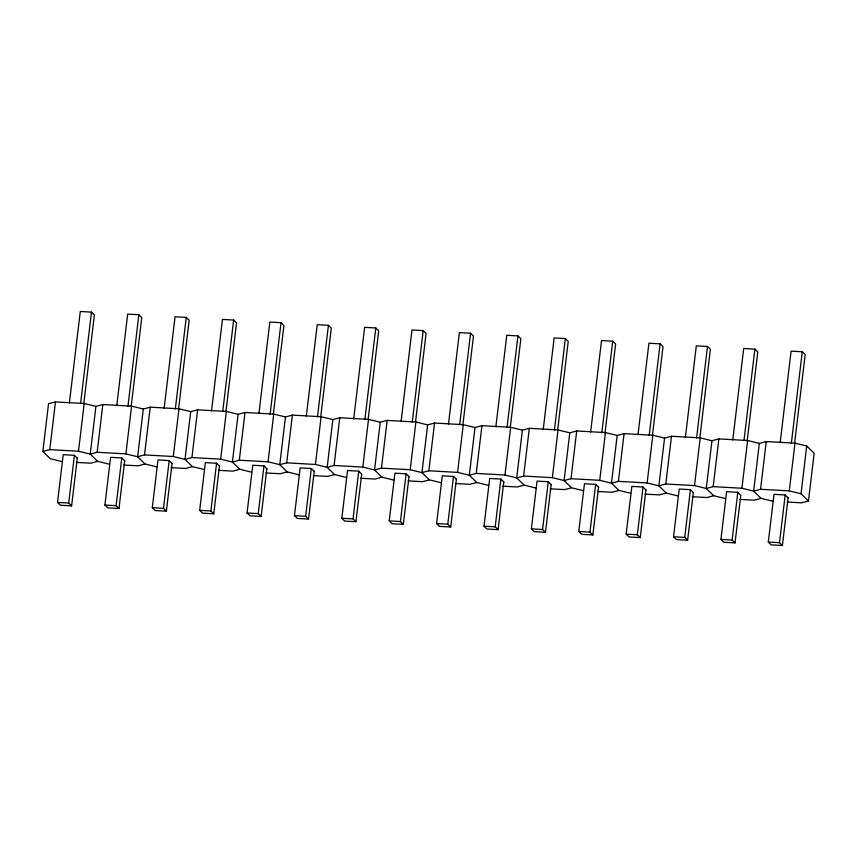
<?xml version="1.0" encoding="UTF-8"?>
<svg xmlns="http://www.w3.org/2000/svg" width="857" height="857" viewBox="0 0 857 857"><rect width="100%" height="100%" fill="white"/><g stroke="black" fill="none" stroke-linecap="round" stroke-linejoin="round"><path stroke-width="1.29" d="M62.015 461.58L50.284 458.709L42.85 451.457L48.538 403.733L55.459 401.901L84.19 403.497L95.93 406.379L102.84 404.547L131.571 406.143L143.312 409.014L150.232 407.182L178.963 408.789L190.704 411.66L197.613 409.828L226.344 411.435L238.085 414.306L245.006 412.474L273.737 414.07L285.477 416.952L292.387 415.12L321.118 416.716L332.859 419.587L339.779 417.755L368.51 419.362L380.24 422.233L387.16 420.401L415.891 422.008L427.632 424.879L434.542 423.047L463.273 424.654L475.014 427.525L481.934 425.693L510.665 427.289L522.406 430.16L529.315 428.329L558.046 429.935L569.787 432.806L576.707 430.975L605.438 432.581L617.179 435.452L624.089 433.621L652.82 435.227L664.561 438.098L671.481 436.267L700.212 437.863L711.953 440.734L718.862 438.902L747.593 440.509L759.334 443.38L766.254 441.548L794.985 443.155L806.716 446.026L814.15 453.267L808.462 501.002L801.541 502.834L787.176 502.031M42.85 451.457L49.77 449.625L55.459 401.901M77.301 458.131L71.613 505.855L60.419 505.234L57.526 502.416L63.214 454.681L74.409 455.303L77.398 458.227M69.385 402.972L80.29 311.487L91.485 312.109L94.377 314.937L83.782 403.765M71.613 505.855L68.721 503.038L74.409 455.303M80.569 403.593L91.485 312.109M808.462 501.002L801.027 493.761L789.286 490.879L760.555 489.283L753.646 491.115L741.905 488.244L713.174 486.637L706.254 488.469L694.513 485.598L665.782 483.991L658.872 485.823L647.131 482.952L618.4 481.355L611.48 483.187L599.739 480.306L571.019 478.709L564.099 480.541L552.358 477.67L523.627 476.063L516.707 477.895L504.977 475.024L476.246 473.418L469.325 475.249L457.584 472.378L428.854 470.782L421.944 472.614L410.203 469.732L381.472 468.136L374.552 469.968L362.811 467.097L334.08 465.49L327.17 467.322L315.43 464.451L286.699 462.844L279.778 464.676L268.037 461.805L239.307 460.209L232.397 462.03L220.656 459.159L191.925 457.563L185.005 459.395L173.264 456.524L144.533 454.917L137.623 456.749L125.883 453.878L97.152 452.271L90.231 454.103L78.501 451.232L84.19 403.497M95.93 406.379L90.231 454.103L97.666 461.345L109.407 464.226M97.152 452.271L102.84 404.547M124.683 460.777L118.994 508.501L107.8 507.88L104.908 505.052L110.596 457.327L121.79 457.949L124.79 460.873M116.766 405.618L127.672 314.133L138.866 314.755L141.759 317.583L131.175 406.411M118.994 508.501L116.102 505.684L121.79 457.949M127.961 406.239L138.866 314.755M125.883 453.878L131.571 406.143M143.312 409.014L137.623 456.749L145.047 463.991L156.788 466.861M144.533 454.917L150.232 407.182M172.075 463.412L166.387 511.147L155.192 510.526L152.3 507.698L157.988 459.973L169.183 460.595L172.171 463.519M164.148 408.264L175.064 316.779L186.258 317.401L189.151 320.218L178.556 409.057M166.387 511.147L163.483 508.33L169.183 460.595M175.342 408.885L186.258 317.401M173.264 456.524L178.963 408.789M190.704 411.66L185.005 459.395L192.439 466.637L204.18 469.507M191.925 457.563L197.613 409.828M219.456 466.058L213.768 513.793L202.573 513.161L199.681 510.344L205.369 462.609L216.564 463.241L219.563 466.154M211.54 410.899L222.445 319.415L233.64 320.047L236.532 322.864L225.937 411.703M213.768 513.793L210.876 510.965L216.564 463.241M222.734 411.531L233.64 320.047M220.656 459.159L226.344 411.435M238.085 414.306L232.397 462.03L239.821 469.282L251.562 472.153M239.307 460.209L245.006 412.474M266.848 468.704L261.16 516.439L249.965 515.807L247.062 512.989L252.761 465.255L263.956 465.876L266.945 468.8M258.921 413.545L269.837 322.061L281.032 322.682L283.924 325.51L273.329 414.338M261.16 516.439L258.257 513.611L263.956 465.876M270.116 414.167L281.032 322.682M268.037 461.805L273.737 414.07M285.477 416.952L279.778 464.676L287.213 471.918L298.954 474.799M286.699 462.844L292.387 415.12M314.23 471.35L308.541 519.074L297.347 518.453L294.454 515.635L300.143 467.901L311.337 468.522L314.337 471.446M306.313 416.191L317.219 324.707L328.413 325.328L331.305 328.156L320.711 416.984M308.541 519.074L305.649 516.257L311.337 468.522M317.508 416.813L328.413 325.328M315.43 464.451L321.118 416.716M332.859 419.587L327.17 467.322L334.594 474.564L346.335 477.435M334.08 465.49L339.779 417.755M341.836 518.271L347.535 470.547L358.729 471.168L361.718 474.092L355.923 521.72L344.739 521.099L341.836 518.271L353.03 518.903L355.923 521.72M353.695 418.837L364.611 327.353L375.795 327.974L378.698 330.791L368.103 419.63M353.03 518.903L358.729 471.168M364.889 419.459L375.795 327.974M362.811 467.097L368.51 419.362M380.24 422.233L374.552 469.968L381.986 477.21L393.727 480.081M381.472 468.136L387.16 420.401M409.003 476.631L403.315 524.366L392.12 523.734L389.228 520.917L394.916 473.182L406.111 473.814L409.11 476.728M401.087 421.473L411.992 329.988L423.187 330.62L426.079 333.437L415.484 422.276M403.315 524.366L400.423 521.538L406.111 473.814M412.281 422.105L423.187 330.62M410.203 469.732L415.891 422.008M427.632 424.879L421.944 472.614L429.368 479.856L441.109 482.727M428.854 470.782L434.542 423.047M456.395 479.277L450.696 527.012L439.502 526.38L436.609 523.563L442.308 475.828L453.492 476.449L456.492 479.374M448.468 424.119L459.373 332.634L470.568 333.266L473.471 336.083L462.876 424.911M450.696 527.012L447.804 524.184L453.492 476.449M459.663 424.74L470.568 333.266M457.584 472.378L463.273 424.654M475.014 427.525L469.325 475.249L476.76 482.502L488.49 485.373M476.246 473.418L481.934 425.693M503.777 481.923L498.088 529.647L486.894 529.026L484.001 526.209L489.69 478.474L500.884 479.095L503.884 482.02M495.86 426.765L506.766 335.28L517.96 335.901L520.852 338.729L510.258 427.557M498.088 529.647L495.196 526.83L500.884 479.095M507.044 427.386L517.96 335.901M504.977 475.024L510.665 427.289M522.406 430.16L516.707 477.895L524.141 485.137L535.882 488.008M523.627 476.063L529.315 428.329M551.169 484.559L545.47 532.293L534.275 531.672L531.383 528.844L537.071 481.12L548.266 481.741L551.265 484.666M543.242 429.411L554.147 337.926L565.341 338.547L568.234 341.365L557.65 430.203M545.47 532.293L542.577 529.476L548.266 481.741M554.436 430.032L565.341 338.547M552.358 477.67L558.046 429.935M569.787 432.806L564.099 480.541L571.523 487.783L583.263 490.654M571.019 478.709L576.707 430.975M598.55 487.205L592.862 534.939L581.667 534.318L578.775 531.49L584.463 483.755L595.658 484.387L598.647 487.301M590.623 432.046L601.539 340.561L612.734 341.193L615.626 344.011L605.031 432.849M592.862 534.939L589.959 532.111L595.658 484.387M601.818 432.678L612.734 341.193M599.739 480.306L605.438 432.581M617.179 435.452L611.48 483.187L618.915 490.429L630.656 493.3M618.4 481.355L624.089 433.621M645.932 489.85L640.243 537.585L629.049 536.953L626.156 534.136L631.845 486.401L643.039 487.022L646.039 489.947M638.015 434.692L648.92 343.207L660.115 343.839L663.007 346.657L652.423 435.485M640.243 537.585L637.351 534.757L643.039 487.022M649.21 435.324L660.115 343.839M647.131 482.952L652.82 435.227M664.561 438.098L658.872 485.823L666.296 493.075L678.037 495.946M665.782 483.991L671.481 436.267M693.324 492.496L687.635 540.221L676.441 539.599L673.538 536.782L679.237 489.047L690.431 489.668L693.42 492.593M685.396 437.338L696.312 345.853L707.507 346.474L710.399 349.302L699.805 438.131M687.635 540.221L684.732 537.403L690.431 489.668M696.591 437.959L707.507 346.474M694.513 485.598L700.212 437.863M711.953 440.734L706.254 488.469L713.688 495.71L725.429 498.581M713.174 486.637L718.862 438.902M720.93 539.417L726.618 491.693L737.813 492.314L740.812 495.239L735.017 542.867L723.822 542.245L720.93 539.417L732.124 540.049L735.017 542.867M732.789 439.984L743.694 348.499L754.888 349.12L757.781 351.948L747.186 440.777M732.124 540.049L737.813 492.314M743.983 440.605L754.888 349.12M741.905 488.244L747.593 440.509M759.334 443.38L753.646 491.115L761.07 498.356L772.81 501.227M760.555 489.283L766.254 441.548M788.097 497.778L782.398 545.513L771.214 544.891L768.311 542.063L774.01 494.328L785.205 494.96L788.194 497.874M780.17 442.619L791.086 351.145L802.27 351.766L805.173 354.584L794.578 443.423M782.398 545.513L779.506 542.685L785.205 494.96M791.365 443.251L802.27 351.766M789.286 490.879L794.985 443.155M801.027 493.761L806.716 446.026M97.666 461.345L90.746 463.176L76.38 462.384M145.047 463.991L138.138 465.822L123.772 465.019M192.439 466.637L185.519 468.468L171.154 467.665M239.821 469.282L232.911 471.114L218.546 470.311M287.213 471.918L280.293 473.75L265.927 472.957M334.594 474.564L327.685 476.396L313.319 475.592M381.986 477.21L375.066 479.042L360.701 478.238M429.368 479.856L422.458 481.688L408.093 480.884M476.76 482.502L469.84 484.323L455.474 483.53M524.141 485.137L517.221 486.969L502.855 486.165M571.523 487.783L564.613 489.615L550.248 488.811M618.915 490.429L611.994 492.261L597.629 491.457M666.296 493.075L659.387 494.907L645.021 494.103M713.688 495.71L706.768 497.542L692.402 496.739M761.07 498.356L754.16 500.188L739.795 499.385M49.77 449.625L78.501 451.232M57.526 502.416L68.721 503.038M104.908 505.052L116.102 505.684M152.3 507.698L163.483 508.33M199.681 510.344L210.876 510.965M247.062 512.989L258.257 513.611M294.454 515.635L305.649 516.257M389.228 520.917L400.423 521.538M436.609 523.563L447.804 524.184M484.001 526.209L495.196 526.83M531.383 528.844L542.577 529.476M578.775 531.49L589.959 532.111M626.156 534.136L637.351 534.757M673.538 536.782L684.732 537.403M768.311 542.063L779.506 542.685"/></g></svg>
